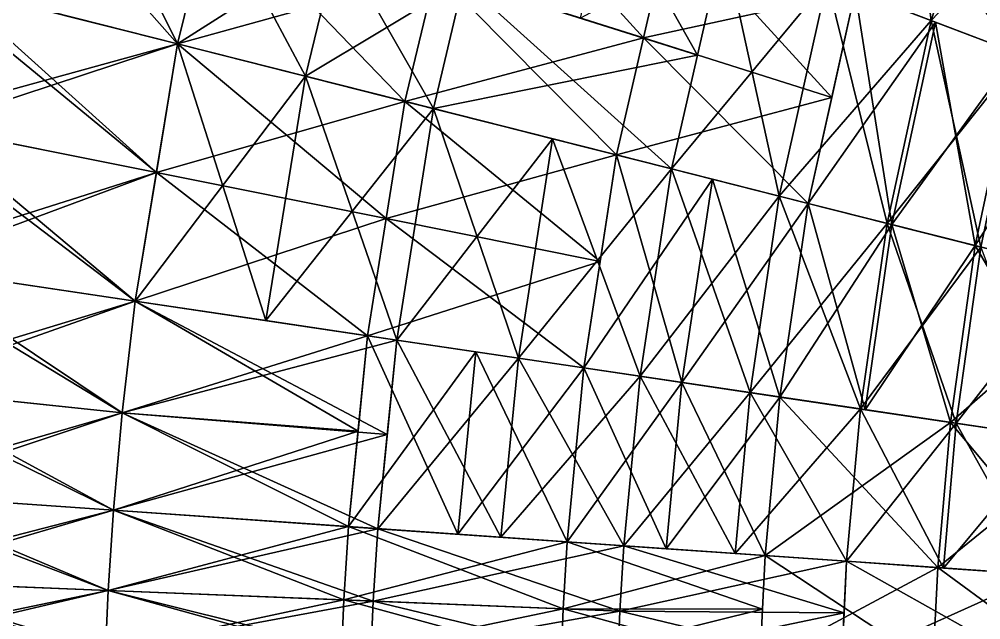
# Model space of a CAD drawing. Extents: x -3.6 to 16, y -16 to 3.6.
# Drawn here: x -0.233 to 2.395, y -6.174 to -4.532 of the extents above; entities that cross this region are included whole.
import ezdxf

# ---------------------------------------------------------------- set-up
doc = ezdxf.new("R2010")
doc.units = 0

msp = doc.modelspace()

# ---------------------------------------------------------------- linework, layer by layer
at = {"layer": 'PipeA_Bend900', "color": 1}
for points in [[(1.9755, -4.4272, -3.151), (2.1711, -3.8325, -3.151), (2.2594, -4.5357, -2.985)], [(2.439, -3.9771, -2.985), (2.2594, -4.5357, -2.985), (2.1711, -3.8325, -3.151)], [(2.2594, -4.5357, 2.9851), (2.439, -3.9771, 2.9851), (1.9755, -4.4272, 3.1511)], [(2.2594, -4.5357, -2.985), (2.439, -3.9771, -2.985), (2.5067, -4.6301, -2.7652)], [(2.439, -3.9771, 2.9851), (2.2594, -4.5357, 2.9851), (2.6725, -4.1031, 2.7653)], [(-0.4213, -4.4429, 3.1349), (-0.3147, -4.0181, 3.1349), (0.2, -4.6, 3.2)], [(0.2953, -4.211, 3.2), (0.2, -4.6, 3.2), (-0.3147, -4.0181, 3.1349)], [(0.9053, -4.4039, 3.1349), (0.9894, -4.0506, 3.1349), (1.4735, -4.5836, 2.9485)], [(1.5471, -4.2636, 2.9485), (1.4735, -4.5836, 2.9485), (0.9894, -4.0506, 3.1349)], [(-0.1495, -4.5116, -3.5632), (-0.0478, -4.1025, -3.5632), (0.2, -4.6, -3.5998)], [(0.2953, -4.211, -3.5998), (0.2, -4.6, -3.5998), (-0.0478, -4.1025, -3.5632)], [(2.5067, -4.6301, 2.7653), (2.6725, -4.1031, 2.7653), (2.2594, -4.5357, 2.9851)], [(2.0518, -4.4564, 2.6534), (2.1474, -4.1638, 2.6534), (2.4915, -4.6243, 2.2627)], [(2.5748, -4.3598, 2.2627), (2.4915, -4.6243, 2.2627), (2.1474, -4.1638, 2.6534)], [(1.3012, -4.5291, -3.4218), (1.3779, -4.199, -3.4218), (1.6208, -4.6302, -3.3169)], [(1.6916, -4.3188, -3.3169), (1.6208, -4.6302, -3.3169), (1.3779, -4.199, -3.4218)], [(0.2, -4.6, -3.1999), (0.2953, -4.211, -3.1999), (-0.4213, -4.4429, -3.1349)], [(0.2, -4.6, 3.5999), (0.2953, -4.211, 3.5999), (-0.1495, -4.5116, 3.5633)], [(0.2, -4.6, 3.2), (0.2953, -4.211, 3.2), (0.8213, -4.7572, 3.1349)], [(0.2953, -4.211, -3.1999), (0.2, -4.6, -3.1999), (0.9053, -4.4039, -3.1349)], [(0.2, -4.6, -3.5998), (0.2953, -4.211, -3.5998), (0.5495, -4.6884, -3.5632)], [(0.2953, -4.211, 3.5999), (0.2, -4.6, 3.5999), (0.6384, -4.3195, 3.5633)], [(0.9053, -4.4039, 3.1349), (0.8213, -4.7572, 3.1349), (0.2953, -4.211, 3.2)], [(0.6384, -4.3195, -3.5632), (0.5495, -4.6884, -3.5632), (0.2953, -4.211, -3.5998)], [(1.4735, -4.5836, -2.9484), (1.5471, -4.2636, -2.9484), (0.9053, -4.4039, -3.1349)], [(1.4735, -4.5836, 2.9485), (1.5471, -4.2636, 2.9485), (1.9877, -4.7462, 2.6534)], [(1.5471, -4.2636, -2.9484), (1.4735, -4.5836, -2.9484), (2.0518, -4.4564, -2.6534)], [(2.0518, -4.4564, 2.6534), (1.9877, -4.7462, 2.6534), (1.5471, -4.2636, 2.9485)], [(0.5495, -4.6884, 3.5633), (0.6384, -4.3195, 3.5633), (0.2, -4.6, 3.5999)], [(0.5495, -4.6884, -3.5632), (0.6384, -4.3195, -3.5632), (0.8989, -4.7768, -3.5267)], [(0.6384, -4.3195, 3.5633), (0.5495, -4.6884, 3.5633), (0.9816, -4.428, 3.5268)], [(0.9816, -4.428, -3.5267), (0.8989, -4.7768, -3.5267), (0.6384, -4.3195, -3.5632)], [(1.6208, -4.6302, 3.317), (1.6916, -4.3188, 3.317), (1.3012, -4.5291, 3.4219)], [(1.5499, -4.9415, -3.3169), (1.6916, -4.3188, -3.3169), (1.8445, -5.016, -3.151)], [(1.6916, -4.3188, 3.317), (1.5499, -4.9415, 3.317), (1.9755, -4.4272, 3.1511)], [(1.9755, -4.4272, -3.151), (1.8445, -5.016, -3.151), (1.6916, -4.3188, -3.3169)], [(2.4915, -4.6243, -2.2626), (2.5748, -4.3598, -2.2626), (2.0518, -4.4564, -2.6534)], [(0.8213, -4.7572, -3.1349), (0.9053, -4.4039, -3.1349), (0.2, -4.6, -3.1999)], [(0.8213, -4.7572, 3.1349), (0.9053, -4.4039, 3.1349), (1.3999, -4.9035, 2.9485)], [(0.9053, -4.4039, -3.1349), (0.8213, -4.7572, -3.1349), (1.4735, -4.5836, -2.9484)], [(1.4735, -4.5836, 2.9485), (1.3999, -4.9035, 2.9485), (0.9053, -4.4039, 3.1349)], [(-0.499, -4.4232, 3.5268), (-0.5644, -4.81, 3.5268), (0.2, -4.6, 3.5999)], [(-0.5644, -4.81, -3.5267), (-0.499, -4.4232, -3.5267), (0.1422, -4.9516, -3.5998)], [(0.2, -4.6, -3.5998), (0.1422, -4.9516, -3.5998), (-0.499, -4.4232, -3.5267)], [(0.8989, -4.7768, 3.5268), (0.9816, -4.428, 3.5268), (0.5495, -4.6884, 3.5633)], [(0.8989, -4.7768, -3.5267), (0.9816, -4.428, -3.5267), (1.5499, -4.9415, -3.3169)], [(0.9816, -4.428, 3.5268), (0.8989, -4.7768, 3.5268), (1.6208, -4.6302, 3.317)], [(1.6208, -4.6302, -3.3169), (1.5499, -4.9415, -3.3169), (0.9816, -4.428, -3.5267)], [(1.8445, -5.016, 3.1511), (1.9755, -4.4272, 3.1511), (1.5499, -4.9415, 3.317)], [(1.8445, -5.016, -3.151), (1.9755, -4.4272, -3.151), (2.139, -5.0905, -2.985)], [(1.9755, -4.4272, 3.1511), (1.8445, -5.016, 3.1511), (2.2594, -4.5357, 2.9851)], [(2.2594, -4.5357, -2.985), (2.139, -5.0905, -2.985), (1.9755, -4.4272, -3.151)], [(-0.4213, -4.4429, -3.1349), (-0.4859, -4.8258, -3.1349), (0.2, -4.6, -3.1999)], [(-0.4859, -4.8258, 3.1349), (-0.4213, -4.4429, 3.1349), (0.1422, -4.9516, 3.2)], [(0.2, -4.6, 3.2), (0.1422, -4.9516, 3.2), (-0.4213, -4.4429, 3.1349)], [(1.9877, -4.7462, -2.6534), (2.0518, -4.4564, -2.6534), (1.4735, -4.5836, -2.9484)], [(1.9236, -5.036, 2.6534), (2.0518, -4.4564, 2.6534), (2.1517, -5.0937, 2.4581)], [(2.0518, -4.4564, -2.6534), (1.9236, -5.036, -2.6534), (2.2716, -4.5403, -2.458)], [(2.2716, -4.5403, 2.4581), (2.1517, -5.0937, 2.4581), (2.0518, -4.4564, 2.6534)], [(2.139, -5.0905, 2.9851), (2.2594, -4.5357, 2.9851), (1.8445, -5.016, 3.1511)], [(2.1517, -5.0937, -2.458), (2.2716, -4.5403, -2.458), (1.9236, -5.036, -2.6534)], [(2.139, -5.0905, -2.985), (2.2594, -4.5357, -2.985), (2.3956, -5.1554, -2.7652)], [(2.2594, -4.5357, 2.9851), (2.139, -5.0905, 2.9851), (2.5067, -4.6301, 2.7653)], [(2.1517, -5.0937, 2.4581), (2.2716, -4.5403, 2.4581), (2.3798, -5.1514, 2.2627)], [(2.2716, -4.5403, -2.458), (2.1517, -5.0937, -2.458), (2.4915, -4.6243, -2.2626)], [(2.5067, -4.6301, -2.7652), (2.3956, -5.1554, -2.7652), (2.2594, -4.5357, -2.985)], [(2.4915, -4.6243, 2.2627), (2.3798, -5.1514, 2.2627), (2.2716, -4.5403, 2.4581)], [(1.3999, -4.9035, -2.9484), (1.4735, -4.5836, -2.9484), (0.8213, -4.7572, -3.1349)], [(1.3999, -4.9035, 2.9485), (1.4735, -4.5836, 2.9485), (1.9236, -5.036, 2.6534)], [(1.4735, -4.5836, -2.9484), (1.3999, -4.9035, -2.9484), (1.9877, -4.7462, -2.6534)], [(1.9877, -4.7462, 2.6534), (1.9236, -5.036, 2.6534), (1.4735, -4.5836, 2.9485)], [(0.1422, -4.9516, 3.5999), (0.2, -4.6, 3.5999), (-0.5644, -4.81, 3.5268)], [(0.1422, -4.9516, -3.1999), (0.2, -4.6, -3.1999), (-0.4859, -4.8258, -3.1349)], [(0.0844, -5.3031, -3.5998), (0.2, -4.6, -3.5998), (0.4415, -5.3562, -3.5632)], [(0.2, -4.6, 3.5999), (0.0844, -5.3031, 3.5999), (0.5495, -4.6884, 3.5633)], [(0.1422, -4.9516, 3.2), (0.2, -4.6, 3.2), (0.7703, -5.0774, 3.1349)], [(0.2, -4.6, -3.1999), (0.1422, -4.9516, -3.1999), (0.8213, -4.7572, -3.1349)], [(0.8213, -4.7572, 3.1349), (0.7703, -5.0774, 3.1349), (0.2, -4.6, 3.2)], [(0.5495, -4.6884, -3.5632), (0.4415, -5.3562, -3.5632), (0.2, -4.6, -3.5998)], [(2.3798, -5.1514, -2.2626), (2.4915, -4.6243, -2.2626), (2.1517, -5.0937, -2.458)], [(2.3798, -5.1514, 2.2627), (2.4915, -4.6243, 2.2627), (2.568, -5.199, 2.0259)], [(2.4915, -4.6243, -2.2626), (2.3798, -5.1514, -2.2626), (2.6729, -4.6936, -2.0258)], [(1.5499, -4.9415, 3.317), (1.6208, -4.6302, 3.317), (0.8989, -4.7768, 3.5268)], [(2.3956, -5.1554, 2.7653), (2.5067, -4.6301, 2.7653), (2.139, -5.0905, 2.9851)], [(0.4415, -5.3562, 3.5633), (0.5495, -4.6884, 3.5633), (0.0844, -5.3031, 3.5999)], [(0.4415, -5.3562, -3.5632), (0.5495, -4.6884, -3.5632), (0.7987, -5.4094, -3.5267)], [(0.5495, -4.6884, 3.5633), (0.4415, -5.3562, 3.5633), (0.8989, -4.7768, 3.5268)], [(0.8989, -4.7768, -3.5267), (0.7987, -5.4094, -3.5267), (0.5495, -4.6884, -3.5632)], [(2.568, -5.199, -2.0258), (2.6729, -4.6936, -2.0258), (2.3798, -5.1514, -2.2626)], [(1.9236, -5.036, -2.6534), (1.9877, -4.7462, -2.6534), (1.3999, -4.9035, -2.9484)], [(0.7703, -5.0774, -3.1349), (0.8213, -4.7572, -3.1349), (0.1422, -4.9516, -3.1999)], [(0.7987, -5.4094, 3.5268), (0.8989, -4.7768, 3.5268), (0.4415, -5.3562, 3.5633)], [(0.7703, -5.0774, 3.1349), (0.8213, -4.7572, 3.1349), (1.3553, -5.1946, 2.9485)], [(0.8213, -4.7572, -3.1349), (0.7703, -5.0774, -3.1349), (1.3999, -4.9035, -2.9484)], [(0.7987, -5.4094, -3.5267), (0.8989, -4.7768, -3.5267), (1.1313, -5.4589, -3.4218)], [(0.8989, -4.7768, 3.5268), (0.7987, -5.4094, 3.5268), (1.2244, -4.8591, 3.4219)], [(1.3999, -4.9035, 2.9485), (1.3553, -5.1946, 2.9485), (0.8213, -4.7572, 3.1349)], [(1.2244, -4.8591, -3.4218), (1.1313, -5.4589, -3.4218), (0.8989, -4.7768, -3.5267)], [(-0.5644, -4.81, 3.5268), (-0.6299, -5.1968, 3.5268), (0.1422, -4.9516, 3.5999)], [(-0.6299, -5.1968, -3.5267), (-0.5644, -4.81, -3.5267), (0.0844, -5.3031, -3.5998)], [(0.1422, -4.9516, -3.5998), (0.0844, -5.3031, -3.5998), (-0.5644, -4.81, -3.5267)], [(-0.4859, -4.8258, -3.1349), (-0.5505, -5.2086, -3.1349), (0.1422, -4.9516, -3.1999)], [(-0.5505, -5.2086, 3.1349), (-0.4859, -4.8258, 3.1349), (0.0844, -5.3031, 3.2)], [(0.1422, -4.9516, 3.2), (0.0844, -5.3031, 3.2), (-0.4859, -4.8258, 3.1349)], [(1.1313, -5.4589, 3.4219), (1.2244, -4.8591, 3.4219), (0.7987, -5.4094, 3.5268)], [(1.1313, -5.4589, -3.4218), (1.2244, -4.8591, -3.4218), (1.4639, -5.5084, -3.3169)], [(1.2244, -4.8591, 3.4219), (1.1313, -5.4589, 3.4219), (1.5499, -4.9415, 3.317)], [(1.5499, -4.9415, -3.3169), (1.4639, -5.5084, -3.3169), (1.2244, -4.8591, -3.4218)], [(1.3553, -5.1946, -2.9484), (1.3999, -4.9035, -2.9484), (0.7703, -5.0774, -3.1349)], [(1.3106, -5.4856, 2.9485), (1.3999, -4.9035, 2.9485), (1.5782, -5.5254, 2.801)], [(1.3999, -4.9035, -2.9484), (1.3106, -5.4856, -2.9484), (1.6617, -4.9698, -2.8009)], [(1.6617, -4.9698, 2.801), (1.5782, -5.5254, 2.801), (1.3999, -4.9035, 2.9485)], [(0.0844, -5.3031, 3.5999), (0.1422, -4.9516, 3.5999), (-0.6299, -5.1968, 3.5268)], [(0.0844, -5.3031, -3.1999), (0.1422, -4.9516, -3.1999), (-0.5505, -5.2086, -3.1349)], [(0.0844, -5.3031, 3.2), (0.1422, -4.9516, 3.2), (0.7193, -5.3976, 3.1349)], [(0.1422, -4.9516, -3.1999), (0.0844, -5.3031, -3.1999), (0.7703, -5.0774, -3.1349)], [(0.7703, -5.0774, 3.1349), (0.7193, -5.3976, 3.1349), (0.1422, -4.9516, 3.2)], [(1.4639, -5.5084, 3.317), (1.5499, -4.9415, 3.317), (1.1313, -5.4589, 3.4219)], [(1.4639, -5.5084, -3.3169), (1.5499, -4.9415, -3.3169), (1.7649, -5.5532, -3.151)], [(1.5499, -4.9415, 3.317), (1.4639, -5.5084, 3.317), (1.8445, -5.016, 3.1511)], [(1.8445, -5.016, -3.151), (1.7649, -5.5532, -3.151), (1.5499, -4.9415, -3.3169)], [(1.5782, -5.5254, -2.8009), (1.6617, -4.9698, -2.8009), (1.3106, -5.4856, -2.9484)], [(1.5782, -5.5254, 2.801), (1.6617, -4.9698, 2.801), (1.8458, -5.5652, 2.6534)], [(1.6617, -4.9698, -2.8009), (1.5782, -5.5254, -2.8009), (1.9236, -5.036, -2.6534)], [(1.9236, -5.036, 2.6534), (1.8458, -5.5652, 2.6534), (1.6617, -4.9698, 2.801)], [(1.7649, -5.5532, 3.1511), (1.8445, -5.016, 3.1511), (1.4639, -5.5084, 3.317)], [(1.7649, -5.5532, -3.151), (1.8445, -5.016, -3.151), (2.066, -5.5979, -2.985)], [(1.8445, -5.016, 3.1511), (1.7649, -5.5532, 3.1511), (2.139, -5.0905, 2.9851)], [(2.139, -5.0905, -2.985), (2.066, -5.5979, -2.985), (1.8445, -5.016, -3.151)], [(1.8458, -5.5652, -2.6534), (1.9236, -5.036, -2.6534), (1.5782, -5.5254, -2.8009)], [(1.8458, -5.5652, 2.6534), (1.9236, -5.036, 2.6534), (2.0789, -5.5999, 2.4581)], [(1.9236, -5.036, -2.6534), (1.8458, -5.5652, -2.6534), (2.1517, -5.0937, -2.458)], [(2.1517, -5.0937, 2.4581), (2.0789, -5.5999, 2.4581), (1.9236, -5.036, 2.6534)], [(0.7193, -5.3976, -3.1349), (0.7703, -5.0774, -3.1349), (0.0844, -5.3031, -3.1999)], [(0.7193, -5.3976, 3.1349), (0.7703, -5.0774, 3.1349), (1.3106, -5.4856, 2.9485)], [(0.7703, -5.0774, -3.1349), (0.7193, -5.3976, -3.1349), (1.3553, -5.1946, -2.9484)], [(1.3553, -5.1946, 2.9485), (1.3106, -5.4856, 2.9485), (0.7703, -5.0774, 3.1349)], [(2.066, -5.5979, 2.9851), (2.139, -5.0905, 2.9851), (1.7649, -5.5532, 3.1511)], [(2.0789, -5.5999, -2.458), (2.1517, -5.0937, -2.458), (1.8458, -5.5652, -2.6534)], [(2.066, -5.5979, -2.985), (2.139, -5.0905, -2.985), (2.3282, -5.637, -2.7652)], [(2.139, -5.0905, 2.9851), (2.066, -5.5979, 2.9851), (2.3956, -5.1554, 2.7653)], [(2.0789, -5.5999, 2.4581), (2.1517, -5.0937, 2.4581), (2.3121, -5.6346, 2.2627)], [(2.1517, -5.0937, -2.458), (2.0789, -5.5999, -2.458), (2.3798, -5.1514, -2.2626)], [(2.3956, -5.1554, -2.7652), (2.3282, -5.637, -2.7652), (2.139, -5.0905, -2.985)], [(2.3798, -5.1514, 2.2627), (2.3121, -5.6346, 2.2627), (2.1517, -5.0937, 2.4581)], [(2.3282, -5.637, 2.7653), (2.3956, -5.1554, 2.7653), (2.066, -5.5979, 2.9851)], [(2.3121, -5.6346, -2.2626), (2.3798, -5.1514, -2.2626), (2.0789, -5.5999, -2.458)], [(2.3121, -5.6346, 2.2627), (2.3798, -5.1514, 2.2627), (2.6968, -5.6918, 1.7891)], [(2.3798, -5.1514, -2.2626), (2.3121, -5.6346, -2.2626), (2.7562, -5.2466, -1.789)], [(2.3282, -5.637, -2.7652), (2.3956, -5.1554, -2.7652), (2.5905, -5.676, -2.5454)], [(2.3956, -5.1554, 2.7653), (2.3282, -5.637, 2.7653), (2.6523, -5.2203, 2.5455)], [(2.7562, -5.2466, 1.7891), (2.6968, -5.6918, 1.7891), (2.3798, -5.1514, 2.2627)], [(-0.6299, -5.1968, 3.5268), (-0.6702, -5.5328, 3.5268), (0.0844, -5.3031, 3.5999)], [(-0.6702, -5.5328, -3.5267), (-0.6299, -5.1968, -3.5267), (0.0488, -5.6089, -3.5998)], [(0.0844, -5.3031, -3.5998), (0.0488, -5.6089, -3.5998), (-0.6299, -5.1968, -3.5267)], [(1.3106, -5.4856, -2.9484), (1.3553, -5.1946, -2.9484), (0.7193, -5.3976, -3.1349)], [(-0.5505, -5.2086, -3.1349), (-0.5903, -5.5412, -3.1349), (0.0844, -5.3031, -3.1999)], [(-0.5903, -5.5412, 3.1349), (-0.5505, -5.2086, 3.1349), (0.0488, -5.6089, 3.2)], [(0.0844, -5.3031, 3.2), (0.0488, -5.6089, 3.2), (-0.5505, -5.2086, 3.1349)], [(2.5905, -5.676, 2.5455), (2.6523, -5.2203, 2.5455), (2.3282, -5.637, 2.7653)], [(2.6968, -5.6918, -1.789), (2.7562, -5.2466, -1.789), (2.3121, -5.6346, -2.2626)], [(0.0488, -5.6089, 3.5999), (0.0844, -5.3031, 3.5999), (-0.6702, -5.5328, 3.5268)], [(0.0488, -5.6089, -3.1999), (0.0844, -5.3031, -3.1999), (-0.5903, -5.5412, -3.1349)], [(0.0488, -5.6089, 3.2), (0.0844, -5.3031, 3.2), (0.6931, -5.6586, 3.1349)], [(0.0844, -5.3031, -3.1999), (0.0488, -5.6089, -3.1999), (0.7193, -5.3976, -3.1349)], [(0.0488, -5.6089, -3.5998), (0.0844, -5.3031, -3.5998), (0.7729, -5.6673, -3.5267)], [(0.0844, -5.3031, 3.5999), (0.0488, -5.6089, 3.5999), (0.7987, -5.4094, 3.5268)], [(0.7193, -5.3976, 3.1349), (0.6931, -5.6586, 3.1349), (0.0844, -5.3031, 3.2)], [(0.7987, -5.4094, -3.5267), (0.7729, -5.6673, -3.5267), (0.0844, -5.3031, -3.5998)], [(0.6931, -5.6586, -3.1349), (0.7193, -5.3976, -3.1349), (0.0488, -5.6089, -3.1999)], [(0.7729, -5.6673, 3.5268), (0.7987, -5.4094, 3.5268), (0.0488, -5.6089, 3.5999)], [(0.6669, -5.9196, 3.1349), (0.7193, -5.3976, 3.1349), (0.9659, -5.9404, 3.0417)], [(0.7193, -5.3976, -3.1349), (0.6669, -5.9196, -3.1349), (1.015, -5.4416, -3.0416)], [(1.015, -5.4416, 3.0417), (0.9659, -5.9404, 3.0417), (0.7193, -5.3976, 3.1349)], [(0.7472, -5.9252, -3.5267), (0.7987, -5.4094, -3.5267), (1.0835, -5.9486, -3.4218)], [(0.7987, -5.4094, 3.5268), (0.7472, -5.9252, 3.5268), (1.1313, -5.4589, 3.4219)], [(1.1313, -5.4589, -3.4218), (1.0835, -5.9486, -3.4218), (0.7987, -5.4094, -3.5267)], [(0.9659, -5.9404, -3.0416), (1.015, -5.4416, -3.0416), (0.6669, -5.9196, -3.1349)], [(1.0835, -5.9486, 3.4219), (1.1313, -5.4589, 3.4219), (0.7472, -5.9252, 3.5268)], [(0.9659, -5.9404, 3.0417), (1.015, -5.4416, 3.0417), (1.2648, -5.9612, 2.9485)], [(1.015, -5.4416, -3.0416), (0.9659, -5.9404, -3.0416), (1.3106, -5.4856, -2.9484)], [(1.3106, -5.4856, 2.9485), (1.2648, -5.9612, 2.9485), (1.015, -5.4416, 3.0417)], [(1.0835, -5.9486, -3.4218), (1.1313, -5.4589, -3.4218), (1.4198, -5.972, -3.3169)], [(1.1313, -5.4589, 3.4219), (1.0835, -5.9486, 3.4219), (1.4639, -5.5084, 3.317)], [(1.4639, -5.5084, -3.3169), (1.4198, -5.972, -3.3169), (1.1313, -5.4589, -3.4218)], [(1.2648, -5.9612, -2.9484), (1.3106, -5.4856, -2.9484), (0.9659, -5.9404, -3.0416)], [(1.2648, -5.9612, 2.9485), (1.3106, -5.4856, 2.9485), (1.5353, -5.9801, 2.801)], [(1.3106, -5.4856, -2.9484), (1.2648, -5.9612, -2.9484), (1.5782, -5.5254, -2.8009)], [(1.5782, -5.5254, 2.801), (1.5353, -5.9801, 2.801), (1.3106, -5.4856, 2.9485)], [(1.4198, -5.972, 3.317), (1.4639, -5.5084, 3.317), (1.0835, -5.9486, 3.4219)], [(1.4198, -5.972, -3.3169), (1.4639, -5.5084, -3.3169), (1.7241, -5.9932, -3.151)], [(1.4639, -5.5084, 3.317), (1.4198, -5.972, 3.317), (1.7649, -5.5532, 3.1511)], [(1.7649, -5.5532, -3.151), (1.7241, -5.9932, -3.151), (1.4639, -5.5084, -3.3169)], [(-0.6702, -5.5328, 3.5268), (-0.6972, -5.8247, 3.5268), (0.0488, -5.6089, 3.5999)], [(-0.6972, -5.8247, -3.5267), (-0.6702, -5.5328, -3.5267), (0.025, -5.8749, -3.5998)], [(0.0488, -5.6089, -3.5998), (0.025, -5.8749, -3.5998), (-0.6702, -5.5328, -3.5267)], [(-0.5903, -5.5412, -3.1349), (-0.6169, -5.8303, -3.1349), (0.0488, -5.6089, -3.1999)], [(-0.6169, -5.8303, 3.1349), (-0.5903, -5.5412, 3.1349), (0.025, -5.8749, 3.2)], [(0.0488, -5.6089, 3.2), (0.025, -5.8749, 3.2), (-0.5903, -5.5412, 3.1349)], [(1.5353, -5.9801, -2.8009), (1.5782, -5.5254, -2.8009), (1.2648, -5.9612, -2.9484)], [(1.5353, -5.9801, 2.801), (1.5782, -5.5254, 2.801), (1.8059, -5.9989, 2.6534)], [(1.5782, -5.5254, -2.8009), (1.5353, -5.9801, -2.8009), (1.8458, -5.5652, -2.6534)], [(1.8458, -5.5652, 2.6534), (1.8059, -5.9989, 2.6534), (1.5782, -5.5254, 2.801)], [(1.7241, -5.9932, 3.1511), (1.7649, -5.5532, 3.1511), (1.4198, -5.972, 3.317)], [(1.8059, -5.9989, -2.6534), (1.8458, -5.5652, -2.6534), (1.5353, -5.9801, -2.8009)], [(1.7241, -5.9932, -3.151), (1.7649, -5.5532, -3.151), (2.0285, -6.0144, -2.985)], [(1.7649, -5.5532, 3.1511), (1.7241, -5.9932, 3.1511), (2.066, -5.5979, 2.9851)], [(2.066, -5.5979, -2.985), (2.0285, -6.0144, -2.985), (1.7649, -5.5532, -3.151)], [(1.8059, -5.9989, 2.6534), (1.8458, -5.5652, 2.6534), (2.2773, -6.0317, 2.2627)], [(1.8458, -5.5652, -2.6534), (1.8059, -5.9989, -2.6534), (2.3121, -5.6346, -2.2626)], [(2.3121, -5.6346, 2.2627), (2.2773, -6.0317, 2.2627), (1.8458, -5.5652, 2.6534)], [(0.025, -5.8749, 3.5999), (0.0488, -5.6089, 3.5999), (-0.6972, -5.8247, 3.5268)], [(0.025, -5.8749, -3.1999), (0.0488, -5.6089, -3.1999), (-0.6169, -5.8303, -3.1349)], [(0.025, -5.8749, 3.2), (0.0488, -5.6089, 3.2), (0.6669, -5.9196, 3.1349)], [(0.0488, -5.6089, -3.1999), (0.025, -5.8749, -3.1999), (0.6931, -5.6586, -3.1349)], [(0.025, -5.8749, -3.5998), (0.0488, -5.6089, -3.5998), (0.7472, -5.9252, -3.5267)], [(0.0488, -5.6089, 3.5999), (0.025, -5.8749, 3.5999), (0.7729, -5.6673, 3.5268)], [(0.6931, -5.6586, 3.1349), (0.6669, -5.9196, 3.1349), (0.0488, -5.6089, 3.2)], [(0.7729, -5.6673, -3.5267), (0.7472, -5.9252, -3.5267), (0.0488, -5.6089, -3.5998)], [(2.0285, -6.0144, 2.9851), (2.066, -5.5979, 2.9851), (1.7241, -5.9932, 3.1511)], [(2.0285, -6.0144, -2.985), (2.066, -5.5979, -2.985), (2.2936, -6.0329, -2.7652)], [(2.066, -5.5979, 2.9851), (2.0285, -6.0144, 2.9851), (2.3282, -5.637, 2.7653)], [(2.3282, -5.637, -2.7652), (2.2936, -6.0329, -2.7652), (2.066, -5.5979, -2.985)], [(2.2773, -6.0317, -2.2626), (2.3121, -5.6346, -2.2626), (1.8059, -5.9989, -2.6534)], [(2.2936, -6.0329, 2.7653), (2.3282, -5.637, 2.7653), (2.0285, -6.0144, 2.9851)], [(2.2773, -6.0317, 2.2627), (2.3121, -5.6346, 2.2627), (2.6662, -6.0588, 1.7891)], [(2.3121, -5.6346, -2.2626), (2.2773, -6.0317, -2.2626), (2.6968, -5.6918, -1.789)], [(2.2936, -6.0329, -2.7652), (2.3282, -5.637, -2.7652), (2.5588, -6.0513, -2.5454)], [(2.3282, -5.637, 2.7653), (2.2936, -6.0329, 2.7653), (2.5905, -5.676, 2.5455)], [(2.6968, -5.6918, 1.7891), (2.6662, -6.0588, 1.7891), (2.3121, -5.6346, 2.2627)], [(2.5905, -5.676, -2.5454), (2.5588, -6.0513, -2.5454), (2.3282, -5.637, -2.7652)], [(0.6669, -5.9196, -3.1349), (0.6931, -5.6586, -3.1349), (0.025, -5.8749, -3.1999)], [(0.7472, -5.9252, 3.5268), (0.7729, -5.6673, 3.5268), (0.025, -5.8749, 3.5999)], [(2.5588, -6.0513, 2.5455), (2.5905, -5.676, 2.5455), (2.2936, -6.0329, 2.7653)], [(2.6662, -6.0588, -1.789), (2.6968, -5.6918, -1.789), (2.2773, -6.0317, -2.2626)], [(-0.6972, -5.8247, 3.5268), (-0.7136, -6.0649, 3.5268), (0.025, -5.8749, 3.5999)], [(-0.7136, -6.0649, -3.5267), (-0.6972, -5.8247, -3.5267), (0.0105, -6.0941, -3.5998)], [(0.025, -5.8749, -3.5998), (0.0105, -6.0941, -3.5998), (-0.6972, -5.8247, -3.5267)], [(-0.6169, -5.8303, -3.1349), (-0.6331, -6.0682, -3.1349), (0.025, -5.8749, -3.1999)], [(-0.6331, -6.0682, 3.1349), (-0.6169, -5.8303, 3.1349), (0.0105, -6.0941, 3.2)], [(0.025, -5.8749, 3.2), (0.0105, -6.0941, 3.2), (-0.6169, -5.8303, 3.1349)], [(0.0105, -6.0941, 3.5999), (0.025, -5.8749, 3.5999), (-0.7136, -6.0649, 3.5268)], [(0.0105, -6.0941, -3.1999), (0.025, -5.8749, -3.1999), (-0.6331, -6.0682, -3.1349)], [(0.0105, -6.0941, 3.2), (0.025, -5.8749, 3.2), (0.6542, -6.12, 3.1349)], [(0.025, -5.8749, -3.1999), (0.0105, -6.0941, -3.1999), (0.6669, -5.9196, -3.1349)], [(0.0105, -6.0941, -3.5998), (0.025, -5.8749, -3.5998), (0.7346, -6.1232, -3.5267)], [(0.025, -5.8749, 3.5999), (0.0105, -6.0941, 3.5999), (0.7472, -5.9252, 3.5268)], [(0.6669, -5.9196, 3.1349), (0.6542, -6.12, 3.1349), (0.025, -5.8749, 3.2)], [(0.7472, -5.9252, -3.5267), (0.7346, -6.1232, -3.5267), (0.025, -5.8749, -3.5998)], [(0.6542, -6.12, -3.1349), (0.6669, -5.9196, -3.1349), (0.0105, -6.0941, -3.1999)], [(0.7346, -6.1232, 3.5268), (0.7472, -5.9252, 3.5268), (0.0105, -6.0941, 3.5999)], [(0.6542, -6.12, 3.1349), (0.6669, -5.9196, 3.1349), (1.2536, -6.1441, 2.9485)], [(0.6669, -5.9196, -3.1349), (0.6542, -6.12, -3.1349), (1.2648, -5.9612, -2.9484)], [(1.2648, -5.9612, 2.9485), (1.2536, -6.1441, 2.9485), (0.6669, -5.9196, 3.1349)], [(0.7346, -6.1232, -3.5267), (0.7472, -5.9252, -3.5267), (1.409, -6.1503, -3.3169)], [(0.7472, -5.9252, 3.5268), (0.7346, -6.1232, 3.5268), (1.4198, -5.972, 3.317)], [(1.4198, -5.972, -3.3169), (1.409, -6.1503, -3.3169), (0.7472, -5.9252, -3.5267)], [(1.2536, -6.1441, -2.9484), (1.2648, -5.9612, -2.9484), (0.6542, -6.12, -3.1349)], [(1.2536, -6.1441, 2.9485), (1.2648, -5.9612, 2.9485), (1.7985, -6.1455, 2.6534)], [(1.2648, -5.9612, -2.9484), (1.2536, -6.1441, -2.9484), (1.8059, -5.9989, -2.6534)], [(1.8059, -5.9989, 2.6534), (1.7985, -6.1455, 2.6534), (1.2648, -5.9612, 2.9485)], [(1.409, -6.1503, 3.317), (1.4198, -5.972, 3.317), (0.7346, -6.1232, 3.5268)], [(1.409, -6.1503, -3.3169), (1.4198, -5.972, -3.3169), (2.0216, -6.1553, -2.985)], [(1.4198, -5.972, 3.317), (1.409, -6.1503, 3.317), (2.0285, -6.0144, 2.9851)], [(2.0285, -6.0144, -2.985), (2.0216, -6.1553, -2.985), (1.4198, -5.972, -3.3169)], [(1.7985, -6.1455, -2.6534), (1.8059, -5.9989, -2.6534), (1.2536, -6.1441, -2.9484)], [(2.0216, -6.1553, 2.9851), (2.0285, -6.0144, 2.9851), (1.409, -6.1503, 3.317)], [(1.7911, -6.2922, 2.6534), (1.8059, -5.9989, 2.6534), (2.2645, -6.3008, 2.2627)], [(1.8059, -5.9989, -2.6534), (1.7911, -6.2922, -2.6534), (2.2773, -6.0317, -2.2626)], [(2.2773, -6.0317, 2.2627), (2.2645, -6.3008, 2.2627), (1.8059, -5.9989, 2.6534)], [(2.0146, -6.2963, -2.985), (2.0285, -6.0144, -2.985), (2.5471, -6.306, -2.5454)], [(2.0285, -6.0144, 2.9851), (2.0146, -6.2963, 2.9851), (2.5588, -6.0513, 2.5455)], [(2.5588, -6.0513, -2.5454), (2.5471, -6.306, -2.5454), (2.0285, -6.0144, -2.985)], [(2.2645, -6.3008, -2.2626), (2.2773, -6.0317, -2.2626), (1.7911, -6.2922, -2.6534)], [(2.2645, -6.3008, 2.2627), (2.2773, -6.0317, 2.2627), (2.655, -6.308, 1.7891)], [(2.2773, -6.0317, -2.2626), (2.2645, -6.3008, -2.2626), (2.6662, -6.0588, -1.789)], [(2.6662, -6.0588, 1.7891), (2.655, -6.308, 1.7891), (2.2773, -6.0317, 2.2627)], [(-0.7136, -6.0649, 3.5268), (-0.722, -6.246, 3.5268), (0.0105, -6.0941, 3.5999)], [(-0.722, -6.246, -3.5267), (-0.7136, -6.0649, -3.5267), (0.0031, -6.2593, -3.5998)], [(0.0105, -6.0941, -3.5998), (0.0031, -6.2593, -3.5998), (-0.7136, -6.0649, -3.5267)], [(-0.6331, -6.0682, -3.1349), (-0.6414, -6.2474, -3.1349), (0.0105, -6.0941, -3.1999)], [(-0.6414, -6.2474, 3.1349), (-0.6331, -6.0682, 3.1349), (0.0031, -6.2593, 3.2)], [(0.0105, -6.0941, 3.2), (0.0031, -6.2593, 3.2), (-0.6331, -6.0682, 3.1349)], [(2.5471, -6.306, 2.5455), (2.5588, -6.0513, 2.5455), (2.0146, -6.2963, 2.9851)], [(2.655, -6.308, -1.789), (2.6662, -6.0588, -1.789), (2.2645, -6.3008, -2.2626)], [(0.0031, -6.2593, 3.5999), (0.0105, -6.0941, 3.5999), (-0.722, -6.246, 3.5268)], [(0.0031, -6.2593, -3.1999), (0.0105, -6.0941, -3.1999), (-0.6414, -6.2474, -3.1349)], [(0.0031, -6.2593, 3.2), (0.0105, -6.0941, 3.2), (0.6476, -6.2711, 3.1349)], [(0.0105, -6.0941, -3.1999), (0.0031, -6.2593, -3.1999), (0.6542, -6.12, -3.1349)], [(0.0031, -6.2593, -3.5998), (0.0105, -6.0941, -3.5998), (0.7282, -6.2726, -3.5267)], [(0.0105, -6.0941, 3.5999), (0.0031, -6.2593, 3.5999), (0.7346, -6.1232, 3.5268)], [(0.6542, -6.12, 3.1349), (0.6476, -6.2711, 3.1349), (0.0105, -6.0941, 3.2)], [(0.7346, -6.1232, -3.5267), (0.7282, -6.2726, -3.5267), (0.0105, -6.0941, -3.5998)], [(0.6476, -6.2711, -3.1349), (0.6542, -6.12, -3.1349), (0.0031, -6.2593, -3.1999)], [(0.6476, -6.2711, 3.1349), (0.6542, -6.12, 3.1349), (1.2479, -6.2822, 2.9485)], [(0.6542, -6.12, -3.1349), (0.6476, -6.2711, -3.1349), (1.2536, -6.1441, -2.9484)], [(1.2536, -6.1441, 2.9485), (1.2479, -6.2822, 2.9485), (0.6542, -6.12, 3.1349)], [(0.7282, -6.2726, 3.5268), (0.7346, -6.1232, 3.5268), (0.0031, -6.2593, 3.5999)], [(1.2479, -6.2822, -2.9484), (1.2536, -6.1441, -2.9484), (0.6476, -6.2711, -3.1349)], [(0.7282, -6.2726, -3.5267), (0.7346, -6.1232, -3.5267), (1.4035, -6.285, -3.3169)], [(0.7346, -6.1232, 3.5268), (0.7282, -6.2726, 3.5268), (1.409, -6.1503, 3.317)], [(1.409, -6.1503, -3.3169), (1.4035, -6.285, -3.3169), (0.7346, -6.1232, -3.5267)], [(1.2479, -6.2822, 2.9485), (1.2536, -6.1441, 2.9485), (1.7911, -6.2922, 2.6534)], [(1.2536, -6.1441, -2.9484), (1.2479, -6.2822, -2.9484), (1.7985, -6.1455, -2.6534)], [(1.7911, -6.2922, -2.6534), (1.7985, -6.1455, -2.6534), (1.2479, -6.2822, -2.9484)], [(1.7985, -6.1455, 2.6534), (1.7911, -6.2922, 2.6534), (1.2536, -6.1441, 2.9485)], [(1.4035, -6.285, 3.317), (1.409, -6.1503, 3.317), (0.7282, -6.2726, 3.5268)], [(1.4035, -6.285, -3.3169), (1.409, -6.1503, -3.3169), (2.0146, -6.2963, -2.985)], [(1.409, -6.1503, 3.317), (1.4035, -6.285, 3.317), (2.0216, -6.1553, 2.9851)], [(2.0146, -6.2963, 2.9851), (2.0216, -6.1553, 2.9851), (1.4035, -6.285, 3.317)], [(2.0216, -6.1553, -2.985), (2.0146, -6.2963, -2.985), (1.409, -6.1503, -3.3169)]]:
    msp.add_3dface(points, dxfattribs=at)

doc.saveas('drawing.dxf')
